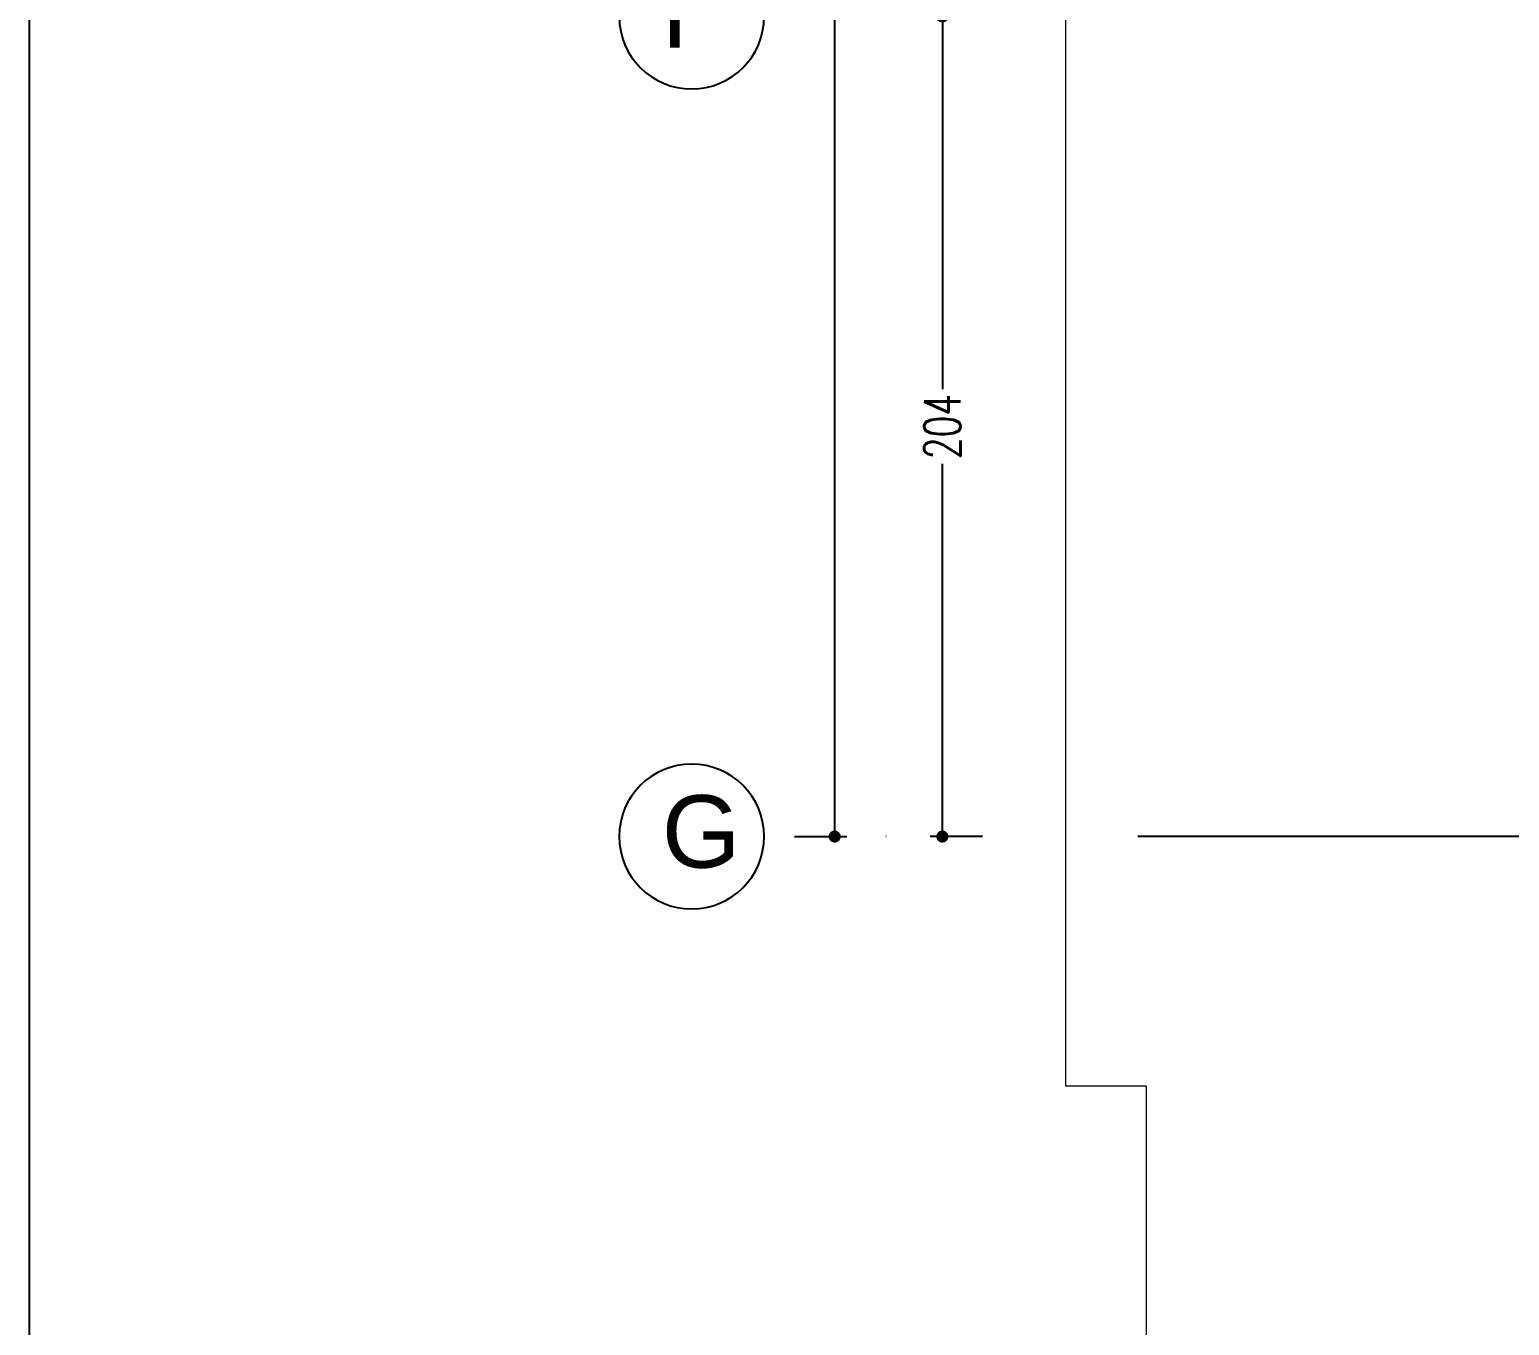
# Model space of a CAD drawing. Header units: centimetres. Extents: x 2289 to 5458, y 2057 to 4688.
# Drawn here: x 2288.7 to 2656.3, y 2715.4 to 3037.5 of the extents above; entities that cross this region are included whole.
import ezdxf

# ---------------------------------------------------------------- set-up
doc = ezdxf.new("R2010")
doc.units = ezdxf.units.CM
doc.header["$LTSCALE"] = 50
doc.linetypes.add('DASHDOT2', pattern=[0.5, 0.25, -0.125, 0, -0.125])
for name, color, linetype in [('BA_aks', 5, 'DASHDOT2'), ('BA_mat-alcipan-wr', 91, 'Continuous'), ('BA_olcu-dis', 185, 'Continuous')]:
    doc.layers.add(name, color=color, linetype=linetype)
doc.layers.add('BA_MECVUT BİNA', color=252, linetype='Continuous', lineweight=5)
doc.layers.add('TES_ELK', color=230, linetype='Continuous', lineweight=25)
doc.styles.add('dim', font='simplex.shx', dxfattribs={"width": 0.7})
doc.styles.add('UYUM TEXT', font='arial.ttf')
doc.dimstyles.new('1_50', dxfattribs={"dimtxt": 9, "dimasz": 3, "dimexe": 3, "dimexo": 0, "dimgap": 1, "dimtad": 0, "dimdec": 0, "dimzin": 11, "dimtxsty": 'dim', "dimblk": 'DOT', "dimcen": 1.5, "dimdle": 1.25, "dimclrt": 2, "dimadec": 0, "dimazin": 0, "dimtfac": 1.25, "dimtdec": 0, "dimtix": 1, "dimtofl": 0, "dimtmove": 1, "dimatfit": 3, "dimldrblk": 'DOT', "dimfxl": 10, "dimfxlon": 1, "dimtolj": 1, "dimtzin": 0, "dimarcsym": 0})

# ---------------------------------------------------------------- blocks, each defined once
blk = doc.blocks.new('_Dot')
at = {"color": 0, "linetype": 'ByBlock', "lineweight": -2}
blk.add_line((-0.5, 0), (-1, 0), dxfattribs=at)
at = {"color": 0, "linetype": 'ByBlock', "const_width": 0.5}
blk.add_lwpolyline([(-0.25, 0, 1), (0.25, 0, 1)], format="xyb", close=True, dxfattribs=at)
blk = doc.blocks.new('*D5')
at = {"layer": 'BA_olcu-dis', "color": 0, "lineweight": -2, "ltscale": 10, "transparency": 16777216}
for p, q in [((2525.43, 3040.73), (2512.43, 3040.73)), ((2515.43, 3037.73), (2515.43, 2948.09)), ((2515.43, 2839.94), (2515.43, 2929.59)), ((2525.43, 2836.94), (2512.43, 2836.94))]:
    blk.add_line(p, q, dxfattribs=at)
at = {"layer": 'Defpoints', "color": 0, "ltscale": 10, "transparency": 16777216}
for p in [(2515.43, 3040.73), (2559.51, 3040.73), (2562.77, 2836.94)]:
    blk.add_point(p, dxfattribs=at)
at = {"layer": 'BA_olcu-dis', "color": 0, "lineweight": -2, "ltscale": 10, "transparency": 16777216, "xscale": 3, "yscale": 3, "zscale": 3}
for p, rotation in [((2515.43, 3040.73), 90), ((2515.43, 2836.94), 270)]:
    blk.add_blockref('_Dot', p, dxfattribs=dict(at, rotation=rotation))
at = {"layer": 'BA_olcu-dis', "color": 2, "ltscale": 10, "transparency": 16777216, "insert": (2515.43, 2938.84), "char_height": 9, "attachment_point": 5, "rotation": 90, "style": 'dim'}
blk.add_mtext('\\A1;204', dxfattribs=at)
blk = doc.blocks.new('*D18')
at = {"layer": 'BA_olcu-dis', "color": 0, "lineweight": -2, "ltscale": 10, "transparency": 16777216}
for p, q in [((2478.68, 4008.23), (2491.68, 4008.23)), ((2488.68, 4005.23), (2488.68, 3432.14)), ((2488.68, 2839.94), (2488.68, 3413.04)), ((2478.68, 2836.94), (2491.68, 2836.94))]:
    blk.add_line(p, q, dxfattribs=at)
at = {"layer": 'Defpoints', "color": 0, "ltscale": 10, "transparency": 16777216}
for p in [(2471.15, 4008.23), (2471.15, 2836.94), (2488.68, 2836.94)]:
    blk.add_point(p, dxfattribs=at)
at = {"layer": 'BA_olcu-dis', "color": 0, "lineweight": -2, "ltscale": 10, "transparency": 16777216, "xscale": 3, "yscale": 3, "zscale": 3}
for p, rotation in [((2488.68, 4008.23), 90), ((2488.68, 2836.94), 270)]:
    blk.add_blockref('_Dot', p, dxfattribs=dict(at, rotation=rotation))
at = {"layer": 'BA_olcu-dis', "color": 2, "ltscale": 10, "transparency": 16777216, "insert": (2488.68, 3422.59), "char_height": 9, "attachment_point": 5, "rotation": 90, "style": 'dim'}
blk.add_mtext('\\A1;1171', dxfattribs=at)
blk = doc.blocks.new('A$C5D8425B0')
at = {"layer": 'BA_MECVUT BİNA', "elevation": 0}
blk.add_lwpolyline([(5178.5, -4771), (5178.5, 12707.3), (4978.5, 12707.3), (4978.5, 17519.3), (522.5, 17519.3), (522.5, 17719.3), (-13168.2, 17719.3)], dxfattribs=at)
blk = doc.blocks.new('AKSBALON')
at = {"linetype": 'Continuous'}
blk.add_circle((0, 18), 18, dxfattribs=at)
at = {"style": 'UYUM TEXT', "width": 0.7}
blk.add_attdef('A', (-9.04, 10.67), '', height=18, dxfattribs=at)
blk = doc.blocks.new('234567uf')
at = {"layer": 'BA_aks', "ltscale": 10}
blk.add_line((2688.97, 2836.95), (2471.15, 2836.95), dxfattribs=at)
ref = blk.add_blockref('AKSBALON', (2453.15, 3022.73), dxfattribs=dict(at, xscale=-1))
ref.add_attrib('A', 'F', (2445.72, 3033), dxfattribs={"layer": '0', "height": 18, "style": 'UYUM TEXT'})
ref = blk.add_blockref('AKSBALON', (2453.15, 2818.95), dxfattribs=dict(at, xscale=-1))
ref.add_attrib('A', 'G', (2445.72, 2829.21), dxfattribs={"layer": '0', "height": 18, "style": 'UYUM TEXT'})

msp = doc.modelspace()

# ---------------------------------------------------------------- linework, layer by layer
at = {"layer": 'TES_ELK'}
msp.add_lwpolyline([(5458.47, 2056.56), (2288.65, 2056.56), (2288.65, 4688.44), (5458.47, 4688.44)], close=True, dxfattribs=at)

# ---------------------------------------------------------------- block references
at = {"layer": 'BA_aks'}
msp.add_blockref('234567uf', (0, 0), dxfattribs=at)
at = {"layer": 'BA_mat-alcipan-wr', "xscale": 0.1, "yscale": 0.1, "zscale": 0.1, "rotation": 180}
msp.add_blockref('A$C5D8425B0', (3063.9, 4045.73), dxfattribs=at)

# ---------------------------------------------------------------- dimensions: what is measured, and where the dimension line sits
at = {"layer": 'BA_olcu-dis', "ltscale": 10}
for base, p1, p2, picture, middle in [((2488.68, 2836.94), (2471.15, 4008.23), (2471.15, 2836.94), '*D18', (2488.68, 3422.59)), ((2515.43, 3040.73), (2562.77, 2836.94), (2559.51, 3040.73), '*D5', (2515.43, 2938.84))]:
    dim = msp.add_linear_dim(base=base, p1=p1, p2=p2, angle=90, dimstyle='1_50', dxfattribs=at)
    dim.commit()
    dim.dimension.update_dxf_attribs({"geometry": picture, "text_midpoint": middle})

doc.saveas('drawing.dxf')
